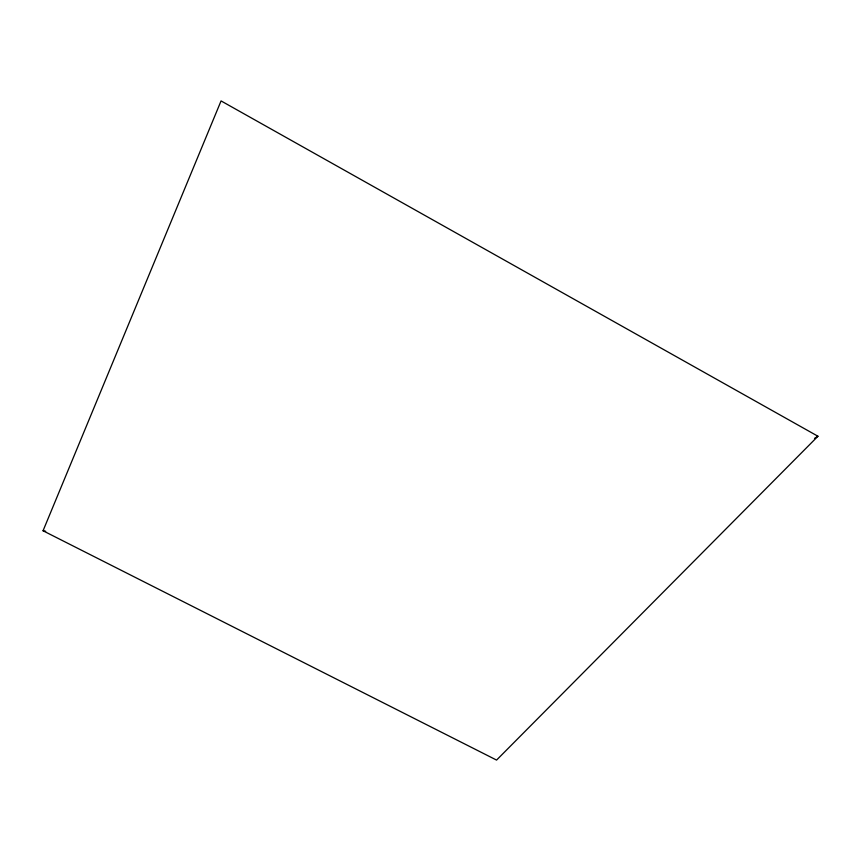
<?xml version="1.0" encoding="UTF-8"?>
<svg xmlns="http://www.w3.org/2000/svg" width="861" height="861" viewBox="0 0 861 861"><rect width="100%" height="100%" fill="white"/><g stroke="black" fill="none" stroke-linecap="round" stroke-linejoin="round"><path stroke-width="1.29" d="M43.05 530.774L221.062 100.92L817.95 436.247L496.571 760.08L43.05 530.774L45.698 531.248M814.517 438.367L817.95 436.247"/></g></svg>
